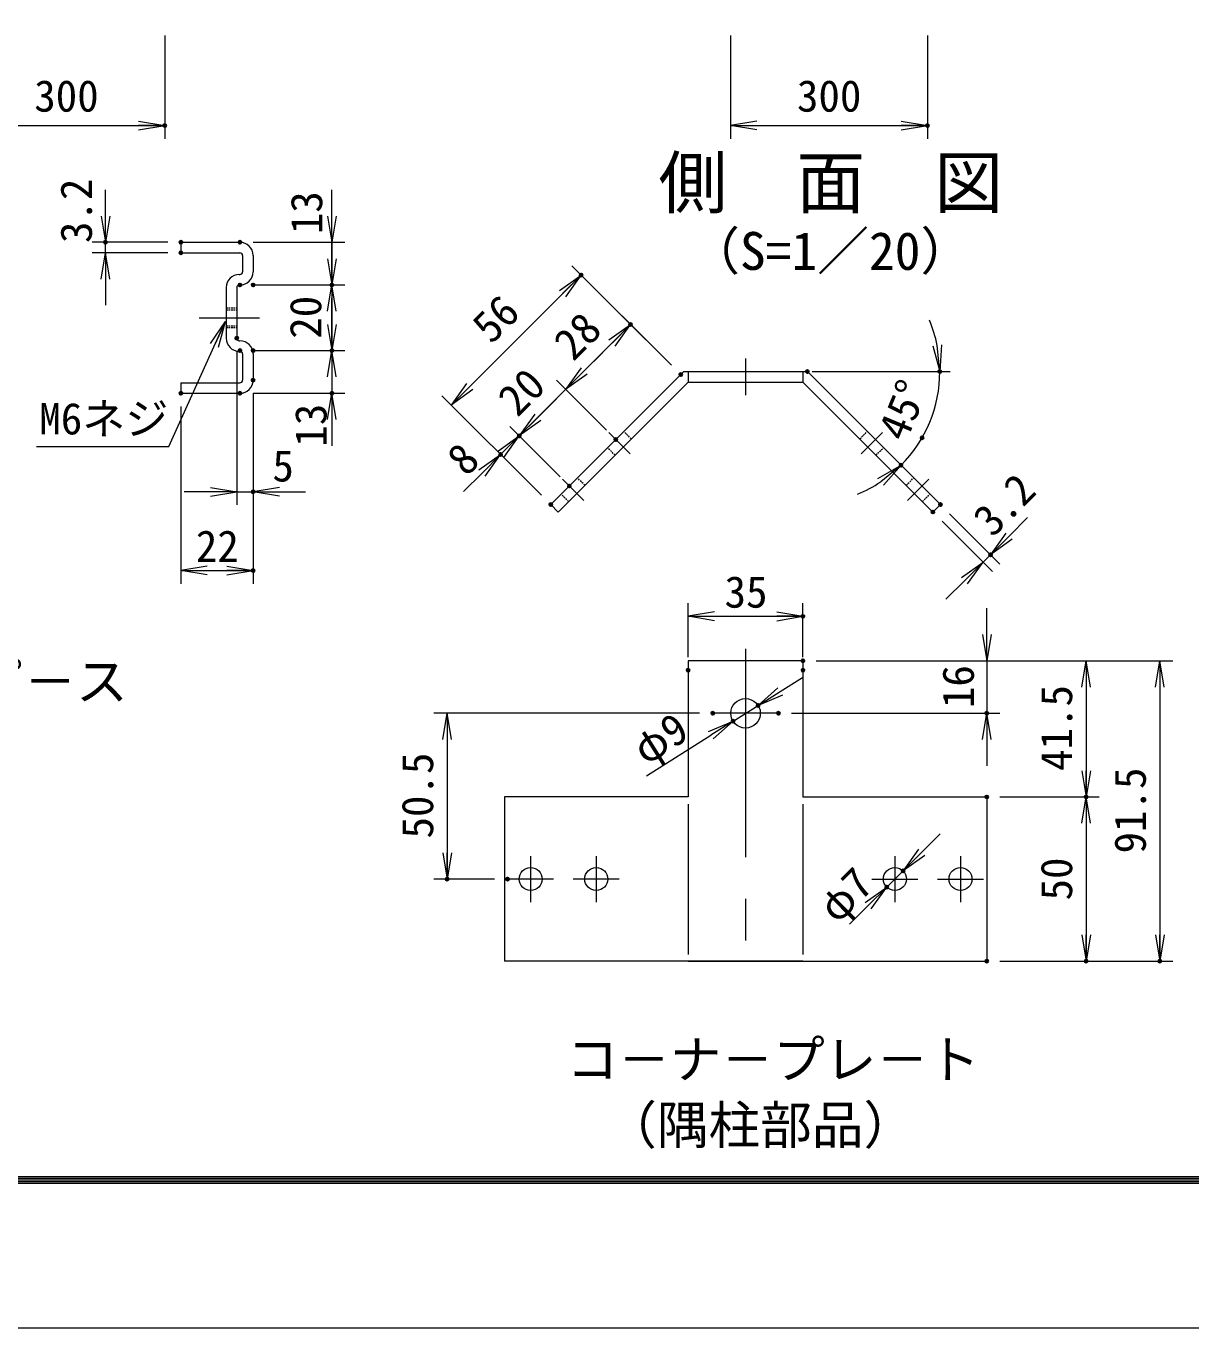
# Model space of a CAD drawing. Units: millimetres, scale not verified, with parts at other scales. Extents: x -4200 to 4200, y -2970 to 2970.
# Drawn here: x -1285 to 490, y -2970 to -987 of the extents above; entities that cross this region are included whole.
import ezdxf
from ezdxf.enums import TextEntityAlignment as Align

# ---------------------------------------------------------------- set-up
doc = ezdxf.new("R2010")
doc.units = ezdxf.units.MM
doc.header["$LTSCALE"] = 10
doc.header["$PDMODE"] = 32
doc.header["$PDSIZE"] = 5
doc.linetypes.add('USER1', pattern=[50.8, 31.75, -6.35, 6.35, -6.35])
doc.linetypes.add('USER2', pattern=[0.375, 0.25, -0.125])
for name, color, linetype, lineweight in [('0-0_D-TTL-TXT', 7, 'Continuous', 18), ('0-1_D-BMK', 2, 'USER1', 13), ('0-2_D-STR3', 3, 'Continuous', 13), ('0-3_D-STR-DIM', 7, 'Continuous', 13), ('0-4_0', 7, 'Continuous', 18), ('0-6_D-STR-TXT', 7, 'Continuous', 13), ('0-8_D-TTL', 7, 'Continuous', 18)]:
    doc.layers.add(name, color=color, linetype=linetype, lineweight=lineweight)
doc.layers.add('0-5_Defpoints', color=253, linetype='Continuous')
doc.styles.add('ＭＳ ゴシック', font='')
doc.styles.get('ＭＳ ゴシック').set_extended_font_data('MS Gothic')

# ---------------------------------------------------------------- blocks, each defined once
blk = doc.blocks.new('_Open')
at = {"layer": '0-4_0'}
blk.add_line((-10, 1.667), (0, 0), dxfattribs=at)
blk.add_lwpolyline([(-10, -1.667), (0, 0), (-10, 0)], dxfattribs=at)

msp = doc.modelspace()

# ---------------------------------------------------------------- linework, layer by layer
at = {"layer": '0-1_D-BMK'}
for p, q in [((-1021.23, -1431.23), (-928.91, -1431.23)), ((-188.57, -1493.07), (-188.57, -1549.07)), ((-364.45, -1638.68), (-396.98, -1606.15)), ((-12.68, -1638.68), (19.85, -1606.15)), ((-435.16, -1709.39), (-467.69, -1676.86)), ((58.03, -1709.39), (90.56, -1676.86)), ((-188.57, -1935.33), (-188.57, -2428.5)), ((-138.57, -2033.66), (-238.57, -2033.66)), ((-516.07, -2251.16), (-516.07, -2321.16)), ((-416.07, -2251.16), (-416.07, -2321.16)), ((38.93, -2251.16), (38.93, -2321.16)), ((138.93, -2251.16), (138.93, -2321.16)), ((-481.07, -2286.16), (-551.07, -2286.16)), ((-381.07, -2286.16), (-451.07, -2286.16)), ((3.93, -2286.16), (73.93, -2286.16)), ((103.93, -2286.16), (173.93, -2286.16))]:
    msp.add_line(p, q, dxfattribs=at)
at = {"layer": '0-2_D-STR3'}
for p, q in [((-1048.86, -1316.23), (-1048.86, -1332.23)), ((-1048.86, -1316.23), (-958.86, -1316.23)), ((-1048.86, -1332.23), (-958.86, -1332.23)), ((-954.86, -1336.23), (-954.86, -1361.23)), ((-938.86, -1336.23), (-938.86, -1361.23)), ((-959.86, -1365.23), (-958.86, -1365.23)), ((-979.86, -1385.23), (-979.86, -1462.23)), ((-963.86, -1385.23), (-963.86, -1462.23)), ((-959.86, -1381.23), (-958.86, -1381.23)), ((-959.86, -1466.23), (-958.86, -1466.23)), ((-959.86, -1482.23), (-958.86, -1482.23)), ((-954.86, -1486.23), (-954.86, -1526.23)), ((-938.86, -1486.23), (-938.86, -1526.23)), ((-282.69, -1513.07), (-485.37, -1715.75)), ((-282.69, -1513.07), (-94.44, -1513.07)), ((-276.07, -1513.07), (-276.07, -1529.07)), ((-101.07, -1513.07), (-101.07, -1529.07)), ((-94.44, -1513.07), (108.24, -1715.75)), ((-1048.86, -1530.23), (-958.86, -1530.23)), ((-1048.86, -1530.23), (-1048.86, -1546.23)), ((-1048.86, -1546.23), (-958.86, -1546.23)), ((-276.07, -1529.07), (-474.06, -1727.06)), ((-276.07, -1529.07), (-101.07, -1529.07)), ((-101.07, -1529.07), (96.92, -1727.06)), ((-474.06, -1727.06), (-485.37, -1715.75)), ((96.92, -1727.06), (108.24, -1715.75)), ((-276.07, -1953.66), (-276.07, -2161.16)), ((-101.07, -1953.66), (-276.07, -1953.66)), ((-101.07, -1953.66), (-101.07, -2161.16)), ((-276.07, -2161.16), (-556.07, -2161.16)), ((-556.07, -2161.16), (-556.07, -2411.16)), ((-101.07, -2161.16), (178.93, -2161.16)), ((178.93, -2161.16), (178.93, -2411.16)), ((-276.07, -2171.96), (-276.07, -2401.14)), ((-101.07, -2171.96), (-101.07, -2401.14)), ((-101.07, -2411.16), (-556.07, -2411.16)), ((-276.07, -2411.16), (178.93, -2411.16))]:
    msp.add_line(p, q, dxfattribs=at)
at = {"layer": '0-2_D-STR3', "linetype": 'USER2'}
for p, q in [((-979.86, -1416.23), (-963.86, -1416.23)), ((-979.86, -1418.93), (-963.86, -1418.93)), ((-979.86, -1443.52), (-963.86, -1443.52)), ((-979.86, -1446.23), (-963.86, -1446.23)), ((-362.69, -1615.69), (-374, -1604.38)), ((-14.44, -1615.69), (-3.13, -1604.38)), ((-387.43, -1640.44), (-398.75, -1629.13)), ((10.3, -1640.44), (21.62, -1629.13)), ((-433.4, -1686.4), (-444.71, -1675.09)), ((56.27, -1686.4), (67.58, -1675.09)), ((-458.15, -1711.15), (-469.46, -1699.84)), ((81.01, -1711.15), (92.33, -1699.84))]:
    msp.add_line(p, q, dxfattribs=at)
at = {"layer": '0-2_D-STR3'}
for centre, radius in [((-188.57, -2033.66), 22.5), ((-516.07, -2286.16), 17.5), ((-416.07, -2286.16), 17.5), ((38.93, -2286.16), 17.5), ((138.93, -2286.16), 17.5)]:
    msp.add_circle(centre, radius, dxfattribs=at)
for centre, radius, start, end in [((-958.86, -1336.23), 20, 0, 90), ((-958.86, -1336.23), 4, 0, 90), ((-959.86, -1385.23), 20, 90, 180), ((-958.86, -1361.23), 4, 270, 0), ((-958.86, -1361.23), 20, 270, 0), ((-959.86, -1385.23), 4, 90, 180), ((-959.86, -1462.23), 20, 180, 270), ((-959.86, -1462.23), 4, 180, 270), ((-958.86, -1486.23), 20, 0, 90), ((-958.86, -1486.23), 4, 0, 90), ((-958.86, -1526.23), 4, 270, 0), ((-958.86, -1526.23), 20, 270, 0)]:
    msp.add_arc(centre, radius, start, end, dxfattribs=at)
at = {"layer": '0-3_D-STR-DIM'}
for p, q in [((-1073.41, -1001.08), (-1073.41, -1158.4)), ((-211.39, -1001.08), (-211.39, -1158.4)), ((88.61, -1001.08), (88.61, -1158.4)), ((-1373.41, -1138.4), (-1073.41, -1138.4)), ((-211.39, -1138.4), (88.61, -1138.4)), ((-1163.86, -1276.23), (-1163.86, -1236.23)), ((-818.86, -1276.23), (-818.86, -1236.23)), ((-818.86, -1341.23), (-818.86, -1301.23)), ((-1068.86, -1316.23), (-1183.86, -1316.23)), ((-1163.86, -1332.23), (-1163.86, -1316.23)), ((-938.86, -1316.23), (-798.86, -1316.23)), ((-818.86, -1316.23), (-818.86, -1381.23)), ((-1068.86, -1332.23), (-1183.86, -1332.23)), ((-637.05, -1564.07), (-439.06, -1366.08)), ((-301.52, -1503.62), (-453.2, -1351.94)), ((-1163.86, -1372.23), (-1163.86, -1412.23)), ((-938.86, -1381.23), (-798.86, -1381.23)), ((-918.86, -1381.23), (-798.86, -1381.23)), ((-818.86, -1381.23), (-818.86, -1481.23)), ((-818.86, -1441.23), (-818.86, -1401.23)), ((-818.86, -1421.23), (-818.86, -1461.23)), ((-301.52, -1503.62), (-377.85, -1427.29)), ((-462.7, -1540.43), (-363.71, -1441.43)), ((-963.86, -1482.23), (-963.86, -1716.23)), ((-938.86, -1481.23), (-798.86, -1481.23)), ((-918.86, -1481.23), (-798.86, -1481.23)), ((-818.86, -1481.23), (-818.86, -1546.23)), ((-434.42, -1512.14), (-406.14, -1483.86)), ((-818.86, -1521.23), (-818.86, -1561.23)), ((-400.52, -1602.61), (-476.85, -1526.28)), ((-400.52, -1602.61), (-476.85, -1526.28)), ((-87.08, -1513.07), (123.1, -1513.07)), ((-938.86, -1546.23), (-798.86, -1546.23)), ((-938.86, -1546.23), (-938.86, -1716.23)), ((-938.86, -1546.23), (-938.86, -1836.23)), ((-462.7, -1540.43), (-533.41, -1611.14)), ((-1048.86, -1566.23), (-1048.86, -1836.23)), ((-499.51, -1701.61), (-651.19, -1549.93)), ((-505.13, -1582.85), (-476.85, -1554.57)), ((-818.86, -1586.23), (-818.86, -1626.23)), ((-471.23, -1673.32), (-547.56, -1596.99)), ((-471.23, -1673.32), (-547.56, -1596.99)), ((-499.51, -1701.61), (-575.84, -1625.28)), ((-533.41, -1611.14), (-561.7, -1639.42)), ((-561.7, -1639.42), (-589.98, -1667.7)), ((-589.98, -1667.7), (-618.27, -1695.99)), ((-1003.86, -1696.23), (-1043.86, -1696.23)), ((-963.86, -1696.23), (-938.86, -1696.23)), ((-898.86, -1696.23), (-858.86, -1696.23)), ((111.07, -1741.21), (187.48, -1817.62)), ((122.38, -1729.89), (198.79, -1806.3)), ((212.93, -1763.88), (241.22, -1735.59)), ((173.33, -1803.47), (184.65, -1792.16)), ((-1048.86, -1816.23), (-938.86, -1816.23)), ((145.05, -1831.76), (116.77, -1860.04)), ((-276.07, -1948), (-276.07, -1865.97)), ((-101.07, -1948), (-101.07, -1865.97)), ((178.93, -1913.66), (178.93, -1873.66)), ((-276.07, -1885.97), (-101.07, -1885.97)), ((-81.07, -1953.66), (350.22, -1953.66)), ((-81.07, -1953.66), (198.93, -1953.66)), ((-81.07, -1953.66), (462.49, -1953.66)), ((178.93, -1953.66), (178.93, -2033.66)), ((330.22, -1953.66), (330.22, -2161.16)), ((442.49, -1953.66), (442.49, -2411.16)), ((-135.7, -2000.31), (-101.87, -1978.97)), ((-207.6, -2045.67), (-169.54, -2021.66)), ((-258.57, -2033.66), (-663.32, -2033.66)), ((-643.32, -2033.66), (-643.32, -2286.16)), ((-118.57, -2033.66), (198.93, -2033.66)), ((-339.45, -2128.84), (-241.43, -2067.01)), ((178.93, -2073.66), (178.93, -2113.66)), ((198.93, -2161.16), (350.22, -2161.16)), ((198.93, -2161.16), (350.22, -2161.16)), ((330.22, -2161.16), (330.22, -2411.16)), ((79.71, -2245.62), (108.08, -2217.42)), ((51.35, -2273.82), (26.52, -2298.5)), ((-571.07, -2286.16), (-663.32, -2286.16)), ((-1.85, -2326.7), (-30.21, -2354.9)), ((198.93, -2411.16), (350.22, -2411.16)), ((198.93, -2411.16), (462.49, -2411.16))]:
    msp.add_line(p, q, dxfattribs=at)
for start, end in [(11.37381, 22.74762), (315, 0), (292.25238, 303.62619)]:
    msp.add_arc((-94.44, -1513.07), 201.83, start, end, dxfattribs=at)
at = {"layer": '0-5_Defpoints'}
for p in [(-1073.41, -1138.4), (88.61, -1138.4), (-1163.86, -1316.23), (-1048.86, -1316.23), (-958.86, -1316.23), (-1048.86, -1332.23), (-439.06, -1366.08), (-958.86, -1381.23), (-938.86, -1381.23), (-818.86, -1381.23), (-363.71, -1441.43), (-963.86, -1462.23), (-958.86, -1481.23), (-938.86, -1481.23), (-818.86, -1481.23), (-938.86, -1526.23), (-287.38, -1517.76), (-287.38, -1517.76), (-94.44, -1513.07), (107.39, -1513.07), (-1048.86, -1546.23), (-958.86, -1546.23), (-818.86, -1546.23), (-533.41, -1611.14), (-386.37, -1616.75), (-386.37, -1616.75), (80.35, -1613.99), (-561.7, -1639.42), (48.28, -1655.79), (-457.08, -1687.47), (-457.08, -1687.47), (-938.86, -1696.23), (-485.37, -1715.75), (-485.37, -1715.75), (96.92, -1727.06), (108.24, -1715.75), (184.65, -1792.16), (-938.86, -1816.23), (-101.07, -1885.97), (-101.07, -1953.66), (-101.07, -1953.66), (-276.07, -1968), (-101.07, -1968), (-169.54, -2021.66), (-238.57, -2033.66), (-138.57, -2033.66), (178.93, -2033.66), (-207.6, -2045.67), (178.93, -2161.16), (330.22, -2161.16), (51.35, -2273.82), (-643.32, -2286.16), (-551.07, -2286.16), (26.52, -2298.5), (178.93, -2411.16), (178.93, -2411.16), (330.22, -2411.16), (442.49, -2411.16)]:
    msp.add_point(p, dxfattribs=at)
at = {"layer": '0-6_D-STR-TXT'}
msp.add_lwpolyline([(-1269.08, -1627.28), (-1067.22, -1627.28), (-981.78, -1438.52)], dxfattribs=at)
at = {"layer": '0-8_D-TTL'}
for points in [[(-4200.27, -2970), (4199.73, -2970), (4199.73, 2970), (-4200.27, 2970)], [(-3930.27, 2750), (3929.73, 2750), (3929.73, -2750), (-3930.27, -2750)], [(-3927.77, 2747.5), (3927.23, 2747.5), (3927.23, -2747.5), (-3927.77, -2747.5)], [(-3925.27, 2745), (3924.73, 2745), (3924.73, -2745), (-3925.27, -2745)], [(-3922.77, 2742.5), (3922.23, 2742.5), (3922.23, -2742.5), (-3922.77, -2742.5)], [(-3920.27, 2740), (3919.73, 2740), (3919.73, -2740), (-3920.27, -2740)]]:
    msp.add_lwpolyline(points, close=True, dxfattribs=at)

# ---------------------------------------------------------------- block references
at = {"layer": '0-3_D-STR-DIM', "xscale": 4, "yscale": 4}
for p in [(-1073.41, -1138.4), (88.61, -1138.4), (-963.86, -1696.23), (-938.86, -1816.23), (-101.07, -1885.97)]:
    msp.add_blockref('_Open', p, dxfattribs=at)
for p, rotation in [((-211.39, -1138.4), 180), ((-1163.86, -1316.23), 270), ((-818.86, -1316.23), 270), ((-1163.86, -1332.23), 90), ((-818.86, -1381.23), 270), ((-439.06, -1366.08), 45), ((-818.86, -1381.23), 90), ((-818.86, -1481.23), 270), ((-363.71, -1441.43), 45), ((-818.86, -1481.23), 90), ((107.39, -1513.07), 275.6869), ((-462.7, -1540.43), 225), ((-462.7, -1540.43), 225), ((-818.86, -1546.23), 90), ((-637.05, -1564.07), 225), ((-533.41, -1611.14), 225), ((-533.41, -1611.14), 45), ((-561.7, -1639.42), 45), ((48.28, -1655.79), 39.3131), ((-938.86, -1696.23), 180), ((184.65, -1792.16), 225), ((173.33, -1803.47), 45), ((-1048.86, -1816.23), 180), ((-276.07, -1885.97), 180), ((178.93, -1953.66), 270), ((330.22, -1953.66), 90), ((442.49, -1953.66), 90), ((-169.54, -2021.66), 212.24477), ((-643.32, -2033.66), 90), ((-207.6, -2045.67), 32.24477), ((178.93, -2033.66), 90), ((330.22, -2161.16), 270), ((330.22, -2161.16), 90), ((51.35, -2273.82), 224.8284), ((-643.32, -2286.16), 270), ((26.52, -2298.5), 44.8284), ((330.22, -2411.16), 270), ((442.49, -2411.16), 270)]:
    msp.add_blockref('_Open', p, dxfattribs=dict(at, rotation=rotation))
at = {"layer": '0-6_D-STR-TXT', "xscale": 4, "yscale": 4, "rotation": 65.64729}
msp.add_blockref('_Open', (-980.96, -1436.7), dxfattribs=at)

# ---------------------------------------------------------------- texts
at = {"layer": '0-0_D-TTL-TXT', "style": 'ＭＳ ゴシック'}
for s, height, p in [('側\u3000面\u3000図', 76.98, (-321.29, -1286.83)), ('（S=1／20）', 57.7, (-275.8, -1375.55)), ('継手ピ－ス', 57.7, (-1523.39, -2031.1)), ('コ－ナ－プレ－ト', 57.7, (-461.35, -2607)), ('（隅柱部品）', 57.7, (-402.4, -2707))]:
    msp.add_text(s, height=height, dxfattribs=at).set_placement(p, align=Align.BOTTOM_LEFT)
at = {"layer": '0-3_D-STR-DIM', "style": 'ＭＳ ゴシック'}
for s, p in [('300', (-1272.29, -1131.65)), ('300', (-110.27, -1131.65)), ('5', (-909.49, -1695.05)), ('22', (-1026.1, -1817.48)), ('35', (-220.55, -1887.23))]:
    msp.add_text(s, height=48.09, dxfattribs=at).set_placement(p, align=Align.BOTTOM_LEFT)
for s, rotation, p in [('3.2', 90, (-1170.01, -1317.31)), ('13', 90, (-819.09, -1303.9)), ('20', 90, (-820.54, -1463.12)), ('56', 45, (-565.54, -1483.02)), ('28', 45, (-440.87, -1509.05)), ('20', 45, (-525.99, -1594.17)), ('45°', 67.5, (69.23, -1627.73)), ('13', 90, (-812.54, -1627.55)), ('8', 45, (-603.75, -1684.78)), ('3.2', 45, (197.91, -1777.45)), ('16', 90, (173.71, -2025.82)), ('41.5', 90, (323.47, -2121.52)), ('φ9', 32.245, (-333.1, -2126.32)), ('50.5', 90, (-650.07, -2224.41)), ('91.5', 90, (435.74, -2247.16)), ('50', 90, (323.47, -2318.79)), ('φ7', 44.828, (-38.76, -2366.48))]:
    msp.add_text(s, height=48.09, rotation=rotation, dxfattribs=at).set_placement(p, align=Align.BOTTOM_LEFT)
at = {"layer": '0-6_D-STR-TXT', "style": 'ＭＳ ゴシック'}
msp.add_text('M6ネジ', height=48.09, dxfattribs=at).set_placement((-1264.6, -1623.31), align=Align.BOTTOM_LEFT)

doc.saveas('drawing.dxf')
